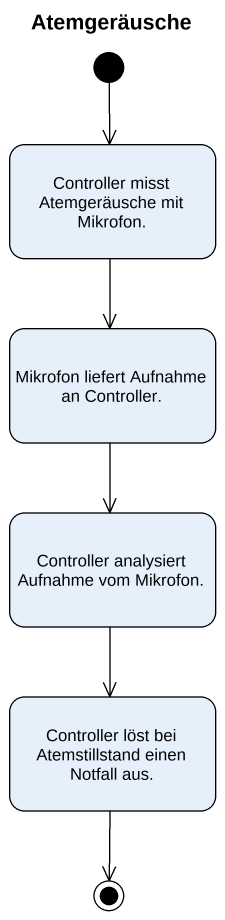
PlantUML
@startuml
title Atemgeräusche
hide empty description
state "Controller misst Atemgeräusche mit Mikrofon." as Controller_misst
state "Mikrofon liefert Aufnahme an Controller." as Mikrofon_liefert_Aufnahme
state "Controller analysiert Aufnahme vom Mikrofon." as Controller_analysiert
state "Controller löst bei Atemstillstand einen Notfall aus." as Controller_löst_bei
[*] --> Controller_misst
Controller_misst --> Mikrofon_liefert_Aufnahme
Mikrofon_liefert_Aufnahme --> Controller_analysiert
Controller_analysiert --> Controller_löst_bei
Controller_löst_bei --> [*]
@enduml
